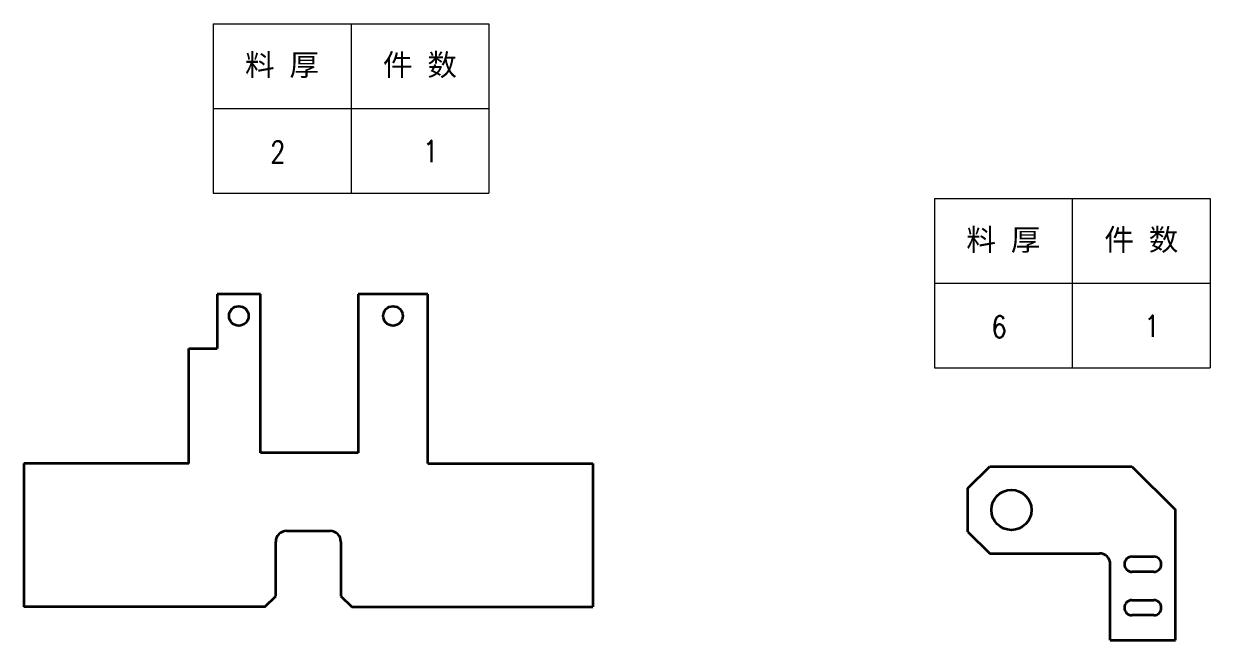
# Model space of a CAD drawing. Header units: millimetres. Extents: x -50531 to 104182, y -50696 to 36723.
# Drawn here: x -49868 to -49322, y 35949 to 36232 of the extents above; entities that cross this region are included whole.
import ezdxf
from ezdxf.enums import TextEntityAlignment as Align

# ---------------------------------------------------------------- set-up
doc = ezdxf.new("R2010")
doc.units = ezdxf.units.MM
doc.header["$LTSCALE"] = 0.5
doc.layers.add('标注线', color=3, linetype='Continuous', lineweight=18)
doc.layers.add('粗实线', color=7, linetype='Continuous', lineweight=35)
doc.styles.add('DIM', font='romans.shx', dxfattribs={"width": 0.8, "bigfont": 'bigfont.shx'})
doc.styles.get("Standard").update_dxf_attribs({"font": 'simplex.shx'})

# ---------------------------------------------------------------- blocks, each defined once
blk = doc.blocks.new('*T125')
at = {"color": 0, "linetype": 'ByBlock', "lineweight": -2, "transparency": 16777216}
for p, q in [((0, 0), (127, 0)), ((0, 0), (0, -78)), ((63.5, 0), (63.5, -78)), ((127, 0), (127, -78)), ((0, -39), (127, -39)), ((0, -78), (127, -78))]:
    blk.add_line(p, q, dxfattribs=at)
at = {"color": 0, "transparency": 16777216, "char_height": 10, "width": 60.5, "attachment_point": 5}
for s, insert in [('{\\fSimSun|b0|i0|c134|p2;料 厚}', (31.75, -19.5)), ('{\\fSimSun|b0|i0|c134|p2;件 数}', (95.25, -19.5))]:
    blk.add_mtext(s, dxfattribs=dict(at, insert=insert))
blk = doc.blocks.new('拆图参数')
blk.add_blockref('*T125', (-63.5, 78))
at = {"style": 'DIM', "width": 0.8}
blk.add_attdef('6', text='', height=10, dxfattribs=at).set_placement((-37.13, 18.91), align=Align.MIDDLE_LEFT)
blk.add_attdef('1', text='', height=10, dxfattribs=at).set_placement((36.65, 19.27), align=Align.MIDDLE_CENTER)

msp = doc.modelspace()

# ---------------------------------------------------------------- linework, layer by layer
at = {"layer": '粗实线', "lineweight": 35}
for p, q in [((-49759.383, 36107.884), (-49779.383, 36107.884)), ((-49759.383, 36034.884), (-49759.383, 36107.884)), ((-49682.383, 36107.884), (-49714.383, 36107.884)), ((-49714.383, 36107.884), (-49714.383, 36034.884)), ((-49682.383, 36029.884), (-49682.383, 36107.884)), ((-49792.383, 36029.895), (-49792.383, 36082.884)), ((-49792.383, 36029.895), (-49868.383, 36029.895)), ((-49868.383, 36029.895), (-49868.383, 35963.884)), ((-49714.383, 36034.884), (-49759.383, 36034.884)), ((-49606.383, 36029.884), (-49606.383, 35963.884)), ((-49423.689, 36028.526), (-49358.189, 36028.526)), ((-49358.189, 36028.526), (-49338.189, 36008.526)), ((-49433.689, 35998.526), (-49433.689, 36018.526)), ((-49338.189, 35948.526), (-49338.189, 36008.526)), ((-49747.383, 35998.884), (-49727.383, 35998.884)), ((-49752.383, 35968.884), (-49752.383, 35993.884)), ((-49722.383, 35993.884), (-49722.383, 35968.884)), ((-49368.189, 35948.526), (-49368.189, 35983.526)), ((-49757.383, 35963.884), (-49868.383, 35963.884)), ((-49368.189, 35948.526), (-49338.189, 35948.526))]:
    msp.add_line(p, q, dxfattribs=at)
at = {"layer": '粗实线', "lineweight": 35, "ltscale": 0.325}
msp.add_line((-49792.383, 36082.884), (-49779.383, 36082.884), dxfattribs=at)
at = {"layer": '粗实线', "lineweight": 35, "ltscale": 0.45}
msp.add_line((-49682.383, 36029.884), (-49606.383, 36029.884), dxfattribs=at)
at = {"layer": '粗实线', "lineweight": 35, "ltscale": 0.353553}
for p, q in [((-49433.689, 36018.526), (-49423.689, 36028.526)), ((-49433.689, 35998.526), (-49423.689, 35988.526))]:
    msp.add_line(p, q, dxfattribs=at)
at = {"layer": '粗实线', "lineweight": 35, "ltscale": 0.475}
msp.add_line((-49423.689, 35988.526), (-49373.189, 35988.526), dxfattribs=at)
at = {"layer": '粗实线', "lineweight": 35, "ltscale": 0.25}
for p, q in [((-49358.189, 35987.026), (-49348.189, 35987.026)), ((-49348.189, 35980.026), (-49358.189, 35980.026)), ((-49358.189, 35967.026), (-49348.189, 35967.026)), ((-49348.189, 35960.026), (-49358.189, 35960.026))]:
    msp.add_line(p, q, dxfattribs=at)
at = {"layer": '粗实线', "lineweight": 35, "ltscale": 0.176777}
for p, q in [((-49757.383, 35963.884), (-49752.383, 35968.884)), ((-49722.383, 35968.884), (-49717.383, 35963.884))]:
    msp.add_line(p, q, dxfattribs=at)
at = {"layer": '粗实线', "lineweight": 35, "ltscale": 0.1}
msp.add_line((-49717.383, 35963.884), (-49606.383, 35963.884), dxfattribs=at)
at = {"layer": '粗实线', "lineweight": 35, "ltscale": 0.014645}
msp.add_lwpolyline([(-49779.383, 36107.884), (-49779.383, 36086.298), (-49779.383, 36084.884), (-49779.383, 36082.884)], dxfattribs=at)
at = {"layer": '粗实线', "lineweight": 35}
for centre, radius in [((-49769.383, 36097.884), 4.5), ((-49698.383, 36097.884), 4.5), ((-49413.689, 36008.526), 9.25)]:
    msp.add_circle(centre, radius, dxfattribs=at)
for centre, radius, start, end in [((-49747.383, 35993.884), 5, 90, 180.00001), ((-49727.383, 35993.884), 5, 360, 90), ((-49373.189, 35983.526), 5, 0, 90), ((-49358.189, 35983.526), 3.5, 90, 270), ((-49348.189, 35983.526), 3.5, 270, 90), ((-49358.189, 35963.526), 3.5, 90, 270), ((-49348.189, 35963.526), 3.5, 270, 90)]:
    msp.add_arc(centre, radius, start, end, dxfattribs=at)

# ---------------------------------------------------------------- block references
at = {"layer": '标注线'}
for p, values in [((-49717.718, 36154.423), {'1': '1', '6': '2'}), ((-49385.651, 36073.936), {'1': '1', '6': '6'})]:
    msp.add_blockref('拆图参数', p, dxfattribs=at).add_auto_attribs(values)

doc.saveas('drawing.dxf')
